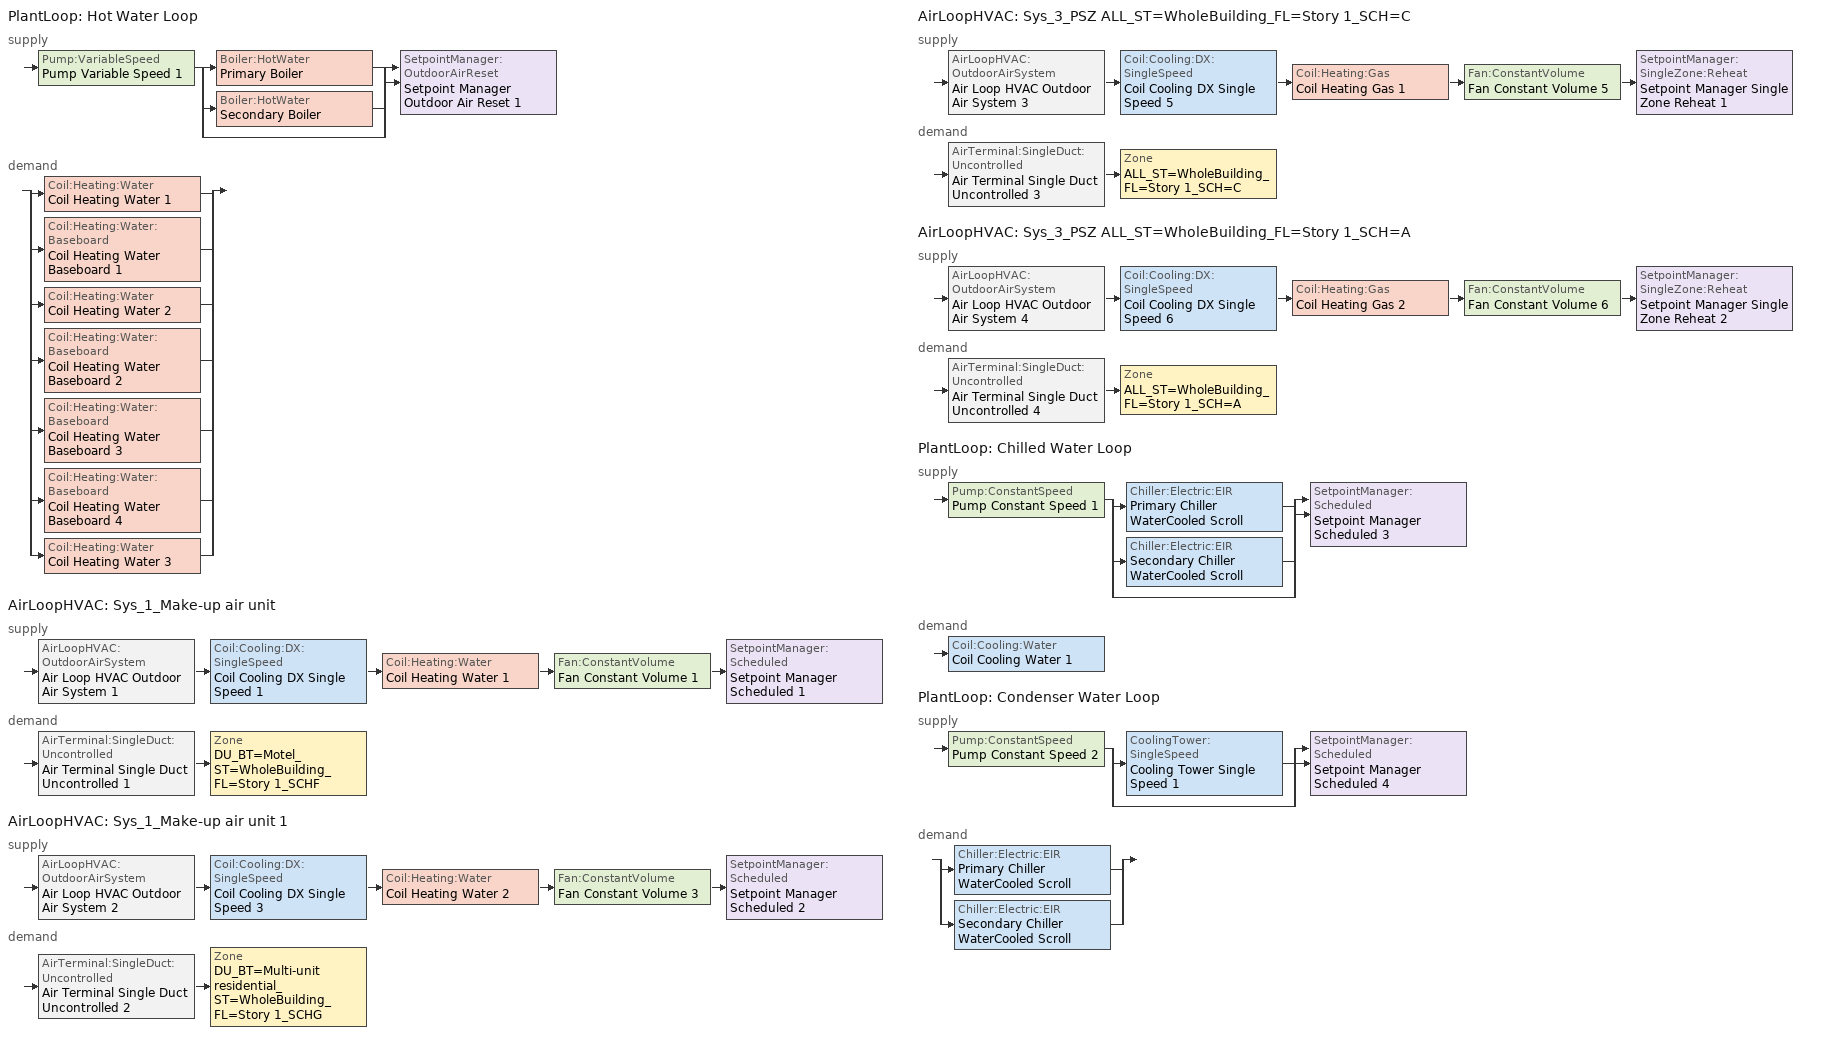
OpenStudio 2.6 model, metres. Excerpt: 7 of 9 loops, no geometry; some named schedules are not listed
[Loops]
PlantLoop 'Hot Water Loop'
 supply: Pump:VariableSpeed 'Pump Variable Speed 1' > split
  | Boiler:HotWater 'Primary Boiler'
  | Boiler:HotWater 'Secondary Boiler'
  | bypass
  join > SetpointManager:OutdoorAirReset 'Setpoint Manager Outdoor Air Reset 1'
 demand: split
  | Coil:Heating:Water 'Coil Heating Water 1'
  | Coil:Heating:Water:Baseboard 'Coil Heating Water Baseboard 1'
  | Coil:Heating:Water 'Coil Heating Water 2'
  | Coil:Heating:Water:Baseboard 'Coil Heating Water Baseboard 2'
  | Coil:Heating:Water:Baseboard 'Coil Heating Water Baseboard 3'
  | Coil:Heating:Water:Baseboard 'Coil Heating Water Baseboard 4'
  | Coil:Heating:Water 'Coil Heating Water 3'
AirLoopHVAC 'Sys_1_Make-up air unit'
 supply: AirLoopHVAC:OutdoorAirSystem 'Air Loop HVAC Outdoor Air System 1' > Coil:Cooling:DX:SingleSpeed 'Coil Cooling DX Single Speed 1' > Coil:Heating:Water 'Coil Heating Water 1' > Fan:ConstantVolume 'Fan Constant Volume 1' > SetpointManager:Scheduled 'Setpoint Manager Scheduled 1'
 demand: AirTerminal:SingleDuct:Uncontrolled 'Air Terminal Single Duct Uncontrolled 1' > Zone 'DU_BT=Motel_ST=WholeBuilding_FL=Story 1_SCHF'
AirLoopHVAC 'Sys_1_Make-up air unit 1'
 supply: AirLoopHVAC:OutdoorAirSystem 'Air Loop HVAC Outdoor Air System 2' > Coil:Cooling:DX:SingleSpeed 'Coil Cooling DX Single Speed 3' > Coil:Heating:Water 'Coil Heating Water 2' > Fan:ConstantVolume 'Fan Constant Volume 3' > SetpointManager:Scheduled 'Setpoint Manager Scheduled 2'
 demand: AirTerminal:SingleDuct:Uncontrolled 'Air Terminal Single Duct Uncontrolled 2' > Zone 'DU_BT=Multi-unit residential_ST=WholeBuilding_FL=Story 1_SCHG'
AirLoopHVAC 'Sys_3_PSZ ALL_ST=WholeBuilding_FL=Story 1_SCH=C'
 supply: AirLoopHVAC:OutdoorAirSystem 'Air Loop HVAC Outdoor Air System 3' > Coil:Cooling:DX:SingleSpeed 'Coil Cooling DX Single Speed 5' > Coil:Heating:Gas 'Coil Heating Gas 1' > Fan:ConstantVolume 'Fan Constant Volume 5' > SetpointManager:SingleZone:Reheat 'Setpoint Manager Single Zone Reheat 1'
 demand: AirTerminal:SingleDuct:Uncontrolled 'Air Terminal Single Duct Uncontrolled 3' > Zone 'ALL_ST=WholeBuilding_FL=Story 1_SCH=C'
AirLoopHVAC 'Sys_3_PSZ ALL_ST=WholeBuilding_FL=Story 1_SCH=A'
 supply: AirLoopHVAC:OutdoorAirSystem 'Air Loop HVAC Outdoor Air System 4' > Coil:Cooling:DX:SingleSpeed 'Coil Cooling DX Single Speed 6' > Coil:Heating:Gas 'Coil Heating Gas 2' > Fan:ConstantVolume 'Fan Constant Volume 6' > SetpointManager:SingleZone:Reheat 'Setpoint Manager Single Zone Reheat 2'
 demand: AirTerminal:SingleDuct:Uncontrolled 'Air Terminal Single Duct Uncontrolled 4' > Zone 'ALL_ST=WholeBuilding_FL=Story 1_SCH=A'
PlantLoop 'Chilled Water Loop'
 supply: Pump:ConstantSpeed 'Pump Constant Speed 1' > split
  | Chiller:Electric:EIR 'Primary Chiller WaterCooled Scroll'
  | Chiller:Electric:EIR 'Secondary Chiller WaterCooled Scroll'
  | bypass
  join > SetpointManager:Scheduled 'Setpoint Manager Scheduled 3'
 demand: Coil:Cooling:Water 'Coil Cooling Water 1'
PlantLoop 'Condenser Water Loop'
 supply: Pump:ConstantSpeed 'Pump Constant Speed 2' > split
  | CoolingTower:SingleSpeed 'Cooling Tower Single Speed 1'
  | bypass
  join > SetpointManager:Scheduled 'Setpoint Manager Scheduled 4'
 demand: split
  | Chiller:Electric:EIR 'Primary Chiller WaterCooled Scroll'
  | Chiller:Electric:EIR 'Secondary Chiller WaterCooled Scroll'
[Sizing:Zone] Zone Cooling Design Supply Air Temperature Input Method=SupplyAirTemperature; Zone Cooling Design Supply Air Temperature {C}=13; Zone Cooling Design Supply Air Temperature Difference {deltaC}=11.11; Zone Heating Design Supply Air Temperature Input Method=SupplyAirTemperature; Zone Heating Design Supply Air Temperature {C}=43; Zone Heating Design Supply Air Temperature Difference {deltaC}=11.11; Zone Cooling Design Supply Air Humidity Ratio {kg-H2O/kg-air}=0.0085; Zone Heating Design Supply Air Humidity Ratio {kg-H2O/kg-air}=0.008; Zone Heating Sizing Factor=1.3; Zone Cooling Sizing Factor=1.1; Cooling Design Air Flow Method=DesignDay; Heating Design Air Flow Method=DesignDay; Account for Dedicated Outdoor Air System=No; Dedicated Outdoor Air System Control Strategy=NeutralSupplyAir; Dedicated Outdoor Air Low Setpoint Temperature for Design {C}=autosize; Dedicated Outdoor Air High Setpoint Temperature for Design {C}=autosize
DU_BT=Motel_ST=WholeBuilding_FL=Story 1_SCHF; DU_BT=Multi-unit residential_ST=WholeBuilding_FL=Story 1_SCHG; ALL_ST=WholeBuilding_FL=Story 1_SCH=C; ALL_ST=WholeBuilding_FL=Story 1_SCH=A
[Zone equipment]
DU_BT=Motel_ST=WholeBuilding_FL=Story 1_SCHF: DU_BT=Motel_ST=WholeBuilding_FL=Story 1_SCHF PTAC, Zone HVAC Baseboard Convective Water 1, Air Terminal Single Duct Uncontrolled 1
DU_BT=Multi-unit residential_ST=WholeBuilding_FL=Story 1_SCHG: DU_BT=Multi-unit residential_ST=WholeBuilding_FL=Story 1_SCHG PTAC, Zone HVAC Baseboard Convective Water 2, Air Terminal Single Duct Uncontrolled 2
ALL_ST=WholeBuilding_FL=Story 1_SCH=C: Air Terminal Single Duct Uncontrolled 3, Zone HVAC Baseboard Convective Water 3
ALL_ST=WholeBuilding_FL=Story 1_SCH=A: Air Terminal Single Duct Uncontrolled 4, Zone HVAC Baseboard Convective Water 4
[PlantLoop] Glycol Concentration=0; Plant Loop Volume {m3}=Autocalculate; Load Distribution Scheme=Optimal
Name | Fluid Type
Hot Water Loop | Water
Chilled Water Loop; Condenser Water Loop
[Sizing:Plant] Sizing Option=NonCoincident; Zone Timesteps in Averaging Window=1; Coincident Sizing Factor Mode=None
Name | Loop Type | Design Loop Exit Temperature {C} | Loop Design Temperature Difference {deltaC}
Hot Water Loop | Heating | 82 | 16
Chilled Water Loop | Cooling | 7 | 6
Condenser Water Loop | Condenser | 29 | 6
[Pump:VariableSpeed]
Pump Variable Speed 1: Pump Control Type=Intermittent; Skin Loss Radiative Fraction=0.5; Design Power Sizing Method=PowerPerFlowPerPressure; Design Electric Power per Unit Flow Rate {W/(m3/s)}=348701.1; Design Shaft Power per Unit Flow Rate per Unit Head {W-s/m3-Pa}=1.28205; Design Minimum Flow Rate Fraction=0
[Boiler:HotWater] Fuel Type=NaturalGas; Water Outlet Upper Temperature Limit {C}=99; Boiler Flow Mode=ConstantFlow; Parasitic Electric Load {W}=0; Sizing Factor=1
Primary Boiler; Secondary Boiler
[SetpointManager:OutdoorAirReset]
Setpoint Manager Outdoor Air Reset 1: Control Variable=Temperature; Setpoint at Outdoor Low Temperature {C}=82; Outdoor Low Temperature {C}=-16; Setpoint at Outdoor High Temperature {C}=60; Outdoor High Temperature {C}=0
[AirLoopHVAC] Availability Schedule=Always On Discrete; Design Supply Air Flow Rate {m3/s}=AutoSize
Sys_1_Make-up air unit; Sys_1_Make-up air unit 1; Sys_3_PSZ ALL_ST=WholeBuilding_FL=Story 1_SCH=C; Sys_3_PSZ ALL_ST=WholeBuilding_FL=Story 1_SCH=A
[Sizing:System] Design Outdoor Air Flow Rate {m3/s}=Autosize; Minimum System Air Flow Ratio=1; Preheat Design Temperature {C}=7; Preheat Design Humidity Ratio {kg-H2O/kg-Air}=0.008; Precool Design Temperature {C}=13; Precool Design Humidity Ratio {kg-H2O/kg-Air}=0.008; Central Cooling Design Supply Air Temperature {C}=13; Central Heating Design Supply Air Temperature {C}=43; Sizing Option=NonCoincident; Central Cooling Design Supply Air Humidity Ratio {kg-H2O/kg-Air}=0.0085; Central Heating Design Supply Air Humidity Ratio {kg-H2O/kg-Air}=0.008; Cooling Design Air Flow Method=DesignDay; Cooling Design Air Flow Rate {m3/s}=0; Heating Design Air Flow Method=DesignDay; Heating Design Air Flow Rate {m3/s}=0; System Outdoor Air Method=ZoneSum; Zone Maximum Outdoor Air Fraction=1; Cooling Supply Air Flow Rate Per Floor Area {m3/s-m2}=0.00996765; Cooling Fraction of Autosized Cooling Supply Air Flow Rate=1; Cooling Supply Air Flow Rate Per Unit Cooling Capacity {m3/s-W}=3.94755e-05; Heating Supply Air Flow Rate Per Floor Area {m3/s-m2}=0.00996765; Heating Fraction of Autosized Heating Supply Air Flow Rate=1; Heating Fraction of Autosized Cooling Supply Air Flow Rate=1; Heating Supply Air Flow Rate Per Unit Heating Capacity {m3/s-W}=3.15882e-05; Cooling Design Capacity Method=CoolingDesignCapacity; Cooling Design Capacity {W}=autosize; Cooling Design Capacity Per Floor Area {W/m2}=234.7; Fraction of Autosized Cooling Design Capacity=1; Heating Design Capacity Method=HeatingDesignCapacity; Heating Design Capacity {W}=autosize; Heating Design Capacity Per Floor Area {W/m2}=157; Fraction of Autosized Heating Design Capacity=1; Central Cooling Capacity Control Method=OnOff
Name | Type of Load to Size On | 100% Outdoor Air in Cooling | 100% Outdoor Air in Heating
Sys_1_Make-up air unit; Sys_1_Make-up air unit 1 | VentilationRequirement | Yes | Yes
Sys_3_PSZ ALL_ST=WholeBuilding_FL=Story 1_SCH=C; Sys_3_PSZ ALL_ST=WholeBuilding_FL=Story 1_SCH=A | Sensible | No | No
[Fan:ConstantVolume] Availability Schedule=Always On Discrete; Maximum Flow Rate {m3/s}=AutoSize
Name | Pressure Rise {Pa}
Fan Constant Volume 1; Fan Constant Volume 3; Fan Constant Volume 5; Fan Constant Volume 6; Fan Constant Volume 8
Fan Constant Volume 2; Fan Constant Volume 4 | 640
[Coil:Heating:Water] Availability Schedule=Always On Discrete
Coil Heating Water 1; Coil Heating Water 2; Coil Heating Water 3
[Coil:Cooling:DX:SingleSpeed] Availability Schedule=Always On Discrete; Rated Total Cooling Capacity {W}=autosize; Rated Sensible Heat Ratio=autosize; Rated COP {W/W}=3; Rated Air Flow Rate {m3/s}=autosize; Rated Evaporator Fan Power Per Volume Flow Rate {W/(m3/s)}=773.3; Condenser Type=AirCooled; Evaporative Condenser Effectiveness=0; Evaporative Condenser Air Flow Rate {m3/s}=Autosize; Evaporative Condenser Pump Rated Power Consumption {W}=Autosize; Crankcase Heater Capacity {W}=0; Maximum Outdoor Dry-Bulb Temperature for Crankcase Heater Operation {C}=0; Basin Heater Capacity {W/K}=0; Basin Heater Setpoint Temperature {C}=10
Name | Total Cooling Capacity Function of Temperature Curve | Total Cooling Capacity Function of Flow Fraction Curve | Energy Input Ratio Function of Temperature Curve | Energy Input Ratio Function of Flow Fraction Curve | Part Load Fraction Correlation Curve
Coil Cooling DX Single Speed 1 | Curve Biquadratic 1 | Curve Quadratic 1 | Curve Biquadratic 2 | Curve Quadratic 2 | Curve Cubic 1
Coil Cooling DX Single Speed 2 | Curve Biquadratic 3 | Curve Quadratic 3 | Curve Biquadratic 4 | Curve Quadratic 4 | Curve Cubic 2
Coil Cooling DX Single Speed 3 | Curve Biquadratic 5 | Curve Quadratic 5 | Curve Biquadratic 6 | Curve Quadratic 6 | Curve Cubic 3
Coil Cooling DX Single Speed 4 | Curve Biquadratic 7 | Curve Quadratic 7 | Curve Biquadratic 8 | Curve Quadratic 8 | Curve Cubic 4
Coil Cooling DX Single Speed 5 | Curve Biquadratic 9 | Curve Quadratic 9 | Curve Biquadratic 10 | Curve Quadratic 10 | Curve Quadratic 11
Coil Cooling DX Single Speed 6 | Curve Biquadratic 11 | Curve Quadratic 12 | Curve Biquadratic 12 | Curve Quadratic 13 | Curve Quadratic 14
[Controller:OutdoorAir] Minimum Outdoor Air Flow Rate {m3/s}=autosize; Maximum Outdoor Air Flow Rate {m3/s}=Autosize; Economizer Control Type=NoEconomizer; Economizer Control Action Type=ModulateFlow; Economizer Maximum Limit Dry-Bulb Temperature {C}=28; Economizer Maximum Limit Enthalpy {J/kg}=64000; Economizer Minimum Limit Dry-Bulb Temperature {C}=-100; Lockout Type=NoLockout; Minimum Limit Type=FixedMinimum; High Humidity Control=No; Heat Recovery Bypass Control Type=BypassWhenWithinEconomizerLimits
Name | Controller Mechanical Ventilation
Controller Outdoor Air 1 | Controller Mechanical Ventilation 1
Controller Outdoor Air 2 | Controller Mechanical Ventilation 2
Controller Outdoor Air 3 | Controller Mechanical Ventilation 3
Controller Outdoor Air 4 | Controller Mechanical Ventilation 4
[Controller:MechanicalVentilation] Availability Schedule=Always On Discrete; System Outdoor Air Method=ZoneSum
Controller Mechanical Ventilation 1; Controller Mechanical Ventilation 2; Controller Mechanical Ventilation 3; Controller Mechanical Ventilation 4
[AirLoopHVAC:OutdoorAirSystem]
Name | Controller
Air Loop HVAC Outdoor Air System 1 | Controller Outdoor Air 1
Air Loop HVAC Outdoor Air System 2 | Controller Outdoor Air 2
Air Loop HVAC Outdoor Air System 3 | Controller Outdoor Air 3
Air Loop HVAC Outdoor Air System 4 | Controller Outdoor Air 4
[Controller:WaterCoil] Minimum Actuated Flow {m3/s}=0
Name | Water Coil | Action
Controller Water Coil 1 | Coil Heating Water 1 | Normal
Controller Water Coil 2 | Coil Heating Water 2 | Normal
Controller Water Coil 3 | Coil Heating Water 3 | Normal
Controller Water Coil 4 | Coil Cooling Water 1 | Reverse
[SetpointManager:Scheduled] Control Variable=Temperature
Name | Schedule
Setpoint Manager Scheduled 1 | Makeup-Air Unit Supply Air Temp
Setpoint Manager Scheduled 2 | Makeup-Air Unit Supply Air Temp 1
Setpoint Manager Scheduled 3 | CHW Temp
Setpoint Manager Scheduled 4 | CW Temp
[Coil:Heating:Electric] Availability Schedule=ON_OFF_ALWAYS_OFF
Coil Heating Electric 1; Coil Heating Electric 2
[ZoneHVAC:PackagedTerminalAirConditioner] Availability Schedule=Always On Discrete; Supply Air Flow Rate During Cooling Operation {m3/s}=Autosize; Supply Air Flow Rate During Heating Operation {m3/s}=Autosize; Supply Air Flow Rate When No Cooling or Heating is Needed {m3/s}=Autosize; Outdoor Air Flow Rate During Cooling Operation {m3/s}=Autosize; Outdoor Air Flow Rate During Heating Operation {m3/s}=Autosize; Outdoor Air Flow Rate When No Cooling or Heating is Needed {m3/s}=Autosize; Fan Placement=DrawThrough
Name | Supply Air Fan | Heating Coil | Cooling Coil
DU_BT=Motel_ST=WholeBuilding_FL=Story 1_SCHF PTAC | Fan Constant Volume 2 | Coil Heating Electric 1 | Coil Cooling DX Single Speed 2
DU_BT=Multi-unit residential_ST=WholeBuilding_FL=Story 1_SCHG PTAC | Fan Constant Volume 4 | Coil Heating Electric 2 | Coil Cooling DX Single Speed 4
[Coil:Heating:Water:Baseboard] Heating Design Capacity Method=HeatingDesignCapacity; Heating Design Capacity {W}=autosize; Heating Design Capacity Per Floor Area {W/m2}=0; Fraction of Autosized Heating Design Capacity=0.8
Coil Heating Water Baseboard 1; Coil Heating Water Baseboard 2; Coil Heating Water Baseboard 3; Coil Heating Water Baseboard 4
[ZoneHVAC:Baseboard:Convective:Water] Availability Schedule=Always On Discrete
Name | Heating Coil
Zone HVAC Baseboard Convective Water 1 | Coil Heating Water Baseboard 1
Zone HVAC Baseboard Convective Water 2 | Coil Heating Water Baseboard 2
Zone HVAC Baseboard Convective Water 3 | Coil Heating Water Baseboard 3
Zone HVAC Baseboard Convective Water 4 | Coil Heating Water Baseboard 4
[AirTerminal:SingleDuct:Uncontrolled] Availability Schedule=Always On Discrete; Maximum Air Flow Rate {m3/s}=AutoSize
Air Terminal Single Duct Uncontrolled 1; Air Terminal Single Duct Uncontrolled 2; Air Terminal Single Duct Uncontrolled 3; Air Terminal Single Duct Uncontrolled 4
[Coil:Heating:Gas] Availability Schedule=Always On Discrete; Gas Burner Efficiency=0.8; Nominal Capacity {W}=AutoSize; Parasitic Electric Load {W}=0; Parasitic Gas Load {W}=0
Coil Heating Gas 1; Coil Heating Gas 2
[SetpointManager:SingleZone:Reheat] Minimum Supply Air Temperature {C}=13; Maximum Supply Air Temperature {C}=43
Name | Control Zone
Setpoint Manager Single Zone Reheat 1 | ALL_ST=WholeBuilding_FL=Story 1_SCH=C
Setpoint Manager Single Zone Reheat 2 | ALL_ST=WholeBuilding_FL=Story 1_SCH=A
[Pump:ConstantSpeed] Rated Flow Rate {m3/s}=autosize; Rated Pump Head {Pa}=179352; Rated Power Consumption {W}=autosize; Motor Efficiency=0.9; Fraction of Motor Inefficiencies to Fluid Stream=0; Pump Control Type=Intermittent; Design Power Sizing Method=PowerPerFlowPerPressure; Design Electric Power per Unit Flow Rate {W/(m3/s)}=348701.1; Design Shaft Power per Unit Flow Rate per Unit Head {W-s/m3-Pa}=1.28205
Pump Constant Speed 1; Pump Constant Speed 2
[Chiller:Electric:EIR] Reference Capacity {W}=Autosize; Reference COP {W/W}=5.5; Condenser Type=WaterCooled; Design Heat Recovery Water Flow Rate {m3/s}=0; Sizing Factor=1; Basin Heater Capacity {W/K}=0; Basin Heater Setpoint Temperature {C}=10
Name | Cooling Capacity Function of Temperature Curve | Electric Input to Cooling Output Ratio Function of Temperature Curve | Electric Input to Cooling Output Ratio Function of Part Load Ratio Curve
Primary Chiller WaterCooled Scroll | Curve Biquadratic 13 | Curve Biquadratic 14 | Curve Quadratic 15
Secondary Chiller WaterCooled Scroll | Curve Biquadratic 15 | Curve Biquadratic 16 | Curve Quadratic 16
[CoolingTower:SingleSpeed]
Cooling Tower Single Speed 1: Design Water Flow Rate {m3/s}=autosize; Design Air Flow Rate {m3/s}=autosize; Fan Power at Design Air Flow Rate {W}=autosize; U-Factor Times Area Value at Design Air Flow Rate {W/K}=autosize; Air Flow Rate in Free Convection Regime {m3/s}=autosize; U-Factor Times Area Value at Free Convection Air Flow Rate {W/K}=autosize; Performance Input Method=UFactorTimesAreaAndDesignWaterFlowRate; Free Convection Capacity {W}=0; Basin Heater Capacity {W/K}=0; Evaporation Loss Mode=LossFactor; Evaporation Loss Factor {percent/K}=0.2; Drift Loss Percent {percent}=0.008; Blowdown Calculation Mode=ConcentrationRatio; Blowdown Concentration Ratio=3; Capacity Control=FanCycling; Number of Cells=1; Cell Control=MinimalCell; Cell Minimum  Water Flow Rate Fraction=0.33; Cell Maximum Water Flow Rate Fraction=2.5; Sizing Factor=1; Free Convection Air Flow Rate Sizing Factor=0.1; Free Convection U-Factor Times Area Value Sizing Factor=0.1; Heat Rejection Capacity and Nominal Capacity Sizing Ratio=1.25; Free Convection Nominal Capacity Sizing Factor=0.1; Design Inlet Air Dry-Bulb Temperature {C}=35; Design Inlet Air Wet-Bulb Temperature {C}=24; Design Approach Temperature {deltaC}=5; Design Range Temperature {deltaC}=6
[Coil:Cooling:Water]
Coil Cooling Water 1: Availability Schedule=Always On Discrete
[ZoneHVAC:FourPipeFanCoil]
Zone HVAC Four Pipe Fan Coil 1: Availability Schedule=Always On Discrete; Capacity Control Method=ConstantFanVariableFlow; Maximum Supply Air Flow Rate {m3/s}=autosize; Maximum Outdoor Air Flow Rate {m3/s}=autosize; Supply Air Fan=Fan Constant Volume 8; Cooling Coil=Coil Cooling Water 1; Maximum Cold Water Flow Rate {m3/s}=autosize; Heating Coil=Coil Heating Water 3; Maximum Hot Water Flow Rate {m3/s}=autosize; Minimum Supply Air Temperature in Cooling Mode {C}=autosize; Maximum Supply Air Temperature in Heating Mode {C}=autosize
[Schedule:Ruleset]
Name | Default Day Schedule
ON_OFF_ALWAYS_OFF | Schedule Day 3
Makeup-Air Unit Supply Air Temp | Makeup Air Unit Supply Air Temp Default
Makeup-Air Unit Supply Air Temp 1 | Makeup Air Unit Supply Air Temp Default 1
CHW Temp | Schedule Day 6
CW Temp | Schedule Day 7
[Schedule:Day]
Makeup Air Unit Supply Air Temp Default; Makeup Air Unit Supply Air Temp Default 1: 24, 0, 20
Schedule Day 6: 1, 0, 7, 2, 0, 7, 3, 0, 7, 4, 0, 7, 5, 0, 7, 6, 0, 7, 7, 0, 7, 8, 0, 7, 9, 0, 7, 10, 0, 7, 11, 0, 7, 12, 0, 7, 13, 0, 7, 14, 0, 7, 15, 0, 7, 16, 0, 7, 17, 0, 7, 18, 0, 7, 19, 0, 7, 20, 0, 7, 21, 0, 7, 22, 0, 7, 23, 0, 7, 24, 0, 7
Schedule Day 7: 1, 0, 29, 2, 0, 29, 3, 0, 29, 4, 0, 29, 5, 0, 29, 6, 0, 29, 7, 0, 29, 8, 0, 29, 9, 0, 29, 10, 0, 29, 11, 0, 29, 12, 0, 29, 13, 0, 29, 14, 0, 29, 15, 0, 29, 16, 0, 29, 17, 0, 29, 18, 0, 29, 19, 0, 29, 20, 0, 29, 21, 0, 29, 22, 0, 29, 23, 0, 29, 24, 0, 29
[Schedule:Rule] Date Specification Type=DateRange; Start Month=1; Start Day=1; End Month=12; End Day=31
Name | Schedule Ruleset | Rule Order | Day Schedule | Apply Sunday | Apply Monday | Apply Tuesday | Apply Wednesday | Apply Thursday | Apply Friday | Apply Saturday
wkdCHW Temp rule | CHW Temp | 2 | wkdCHW Temp 1 | No | Yes | Yes | Yes | Yes | Yes | No
satCHW Temprule | CHW Temp | 1 | satCHW Temp 1 | No | No | No | No | No | No | Yes
sunCHW Temprule | CHW Temp | 0 | sunCHW Temp 1 | Yes | No | No | No | No | No | No
wkdCW Temp rule | CW Temp | 2 | wkdCW Temp 1 | No | Yes | Yes | Yes | Yes | Yes | No
satCW Temprule | CW Temp | 1 | satCW Temp 1 | No | No | No | No | No | No | Yes
sunCW Temprule | CW Temp | 0 | sunCW Temp 1 | Yes | No | No | No | No | No | No
[Schedule:Constant]
Always On Discrete: Value=1
[Curve:Biquadratic]
Name | Coefficient1 Constant | Coefficient2 x | Coefficient3 x**2 | Coefficient4 y | Coefficient5 y**2 | Coefficient6 x*y | Minimum Value of x | Maximum Value of x | Minimum Value of y | Maximum Value of y
Curve Biquadratic 1; Curve Biquadratic 3; Curve Biquadratic 5; Curve Biquadratic 7 | 0.867905 | 0.0142459 | 0.000554364 | -0.00755748 | 3.3048e-05 | -0.000191808 | 13 | 24 | 24 | 46
Curve Biquadratic 2; Curve Biquadratic 4; Curve Biquadratic 6; Curve Biquadratic 8 | 0.116936 | 0.0284933 | -0.000411156 | 0.0214108 | 0.000161028 | -0.000679104 | 13 | 24 | 24 | 46
Curve Biquadratic 9; Curve Biquadratic 11 | 0.942588 | 0.00954335 | 0.00068377 | -0.0110427 | 5.249e-06 | -9.72e-06 | 17 | 22 | 13 | 46
Curve Biquadratic 10; Curve Biquadratic 12 | 0.342414 | 0.034885 | -0.0006237 | 0.00497722 | 0.000437951 | -0.000728028 | 17 | 22 | 13 | 46
Curve Biquadratic 13; Curve Biquadratic 15 | 1.02152 | 0.0370359 | 0.000233248 | -0.00389405 | -6.52536e-05 | -0.000268045 | 5 | 10 | 24 | 35
Curve Biquadratic 14; Curve Biquadratic 16 | 0.701769 | -0.00452016 | 0.00053311 | -0.00549821 | 0.000544579 | -0.000729032 | 5 | 10 | 24 | 35
[Curve:Quadratic]
Name | Coefficient1 Constant | Coefficient2 x | Coefficient3 x**2 | Minimum Value of x | Maximum Value of x
Curve Quadratic 1; Curve Quadratic 2; Curve Quadratic 3; Curve Quadratic 4; Curve Quadratic 5; Curve Quadratic 6; Curve Quadratic 7; Curve Quadratic 8 | 1 | 0 | 0 | 0 | 1
Curve Quadratic 9; Curve Quadratic 12 | 0.8 | 0.2 | 0 | 0.5 | 1.5
Curve Quadratic 10; Curve Quadratic 13 | 1.1552 | -0.1808 | 0.0256 | 0.5 | 1.5
Curve Quadratic 11; Curve Quadratic 14 | 0.85 | 0.15 | 0 | 0 | 1
Curve Quadratic 15; Curve Quadratic 16 | 0.0636912 | 0.584888 | 0.352803 | 0 | 1
[Curve:Cubic] Coefficient1 Constant=0.0277; Coefficient2 x=4.9151; Coefficient3 x**2=-8.184; Coefficient4 x**3=4.2702; Minimum Value of x=0.7; Maximum Value of x=1
Curve Cubic 1; Curve Cubic 2; Curve Cubic 3; Curve Cubic 4
